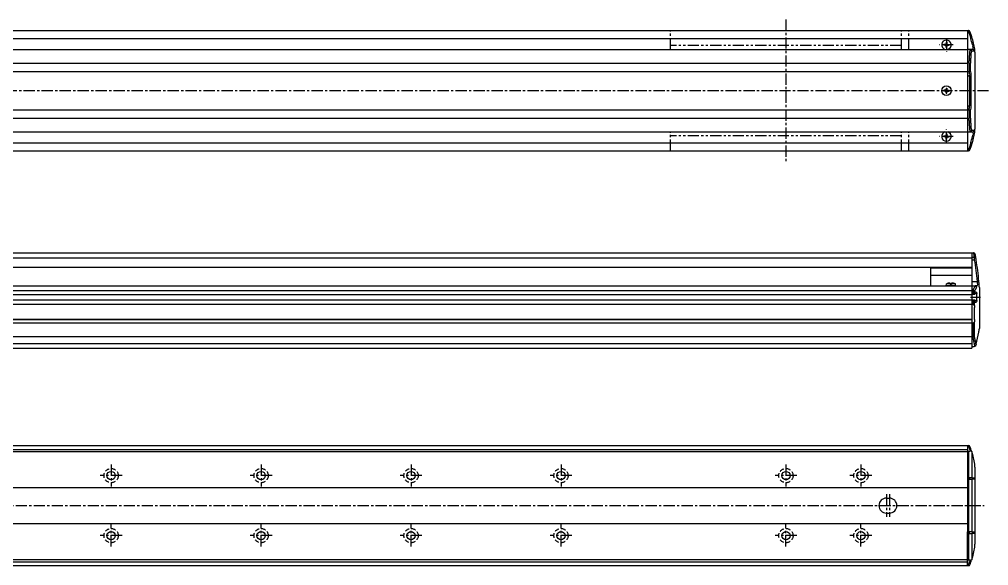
# Model space of a CAD drawing. Extents: x -708 to 584, y 146 to 576.
# Drawn here: x -62 to 584, y 212 to 576 of the extents above; entities that cross this region are included whole.
import ezdxf

# ---------------------------------------------------------------- set-up
doc = ezdxf.new("R2010")
doc.units = 0
for name, pattern in [('CENTER', [12, 7.5, -1.5, 1.5, -1.5]), ('DASHED', [4.5, 3, -1.5]), ('PHANTOM', [15, 7.5, -1.5, 1.5, -1.5, 1.5, -1.5])]:
    doc.linetypes.add(name, pattern=pattern)
doc.layers.get('0').update_dxf_attribs({"linetype": 'CONTINUOUS'})
doc.layers.add('CENTER', color=1, linetype='CENTER')

# ---------------------------------------------------------------- blocks, each defined once
blk = doc.blocks.new('DTL0004')
at = {"color": 0, "linetype": 'CONTINUOUS'}
for p, q in [((-3.15, 0), (-3.04, 1.3)), ((3.15, 0), (-3.15, 0)), ((-0.4, 1.3), (-3.04, 1.3)), ((-0.4, 1.89), (-0.4, 0.9)), ((0.4, 0.9), (-0.4, 0.9)), ((0.4, 1.89), (0.4, 0.9)), ((3.04, 1.3), (0.4, 1.3)), ((3.15, 0), (3.04, 1.3))]:
    blk.add_line(p, q, dxfattribs=at)
for start, end in [(92.87228, 112.35653), (67.64347, 87.12772)]:
    blk.add_arc((0, -6.08), 7.98, start, end, dxfattribs=at)
at = {"color": 0}
blk.add_point((0, 0), dxfattribs=at)
blk.add_point((0, 0), dxfattribs=at)

msp = doc.modelspace()

# ---------------------------------------------------------------- linework, layer by layer
at = {"color": 7, "linetype": 'CONTINUOUS'}
for p, q in [((-537.79, 568.36), (570.21, 568.36)), ((-223.79, 563.16), (570.21, 563.16)), ((570.21, 568.36), (570.21, 488.36)), ((570.21, 568.36), (570.79, 568.36)), ((570.99, 568.36), (570.79, 568.36)), ((572.6, 563.19), (572.45, 563.17)), ((-537.79, 555.86), (570.21, 555.86)), ((554.46, 559.11), (554.46, 558.61)), ((555.21, 559.11), (554.46, 559.11)), ((555.21, 558.61), (554.46, 558.61)), ((555.96, 560.61), (555.96, 559.86)), ((555.96, 560.61), (556.46, 560.61)), ((555.96, 557.11), (555.96, 557.87)), ((555.96, 557.11), (556.46, 557.11)), ((556.46, 560.61), (556.46, 559.86)), ((556.46, 557.11), (556.46, 557.87)), ((557.2, 559.11), (557.96, 559.11)), ((557.2, 558.61), (557.96, 558.61)), ((557.96, 559.11), (557.96, 558.61)), ((573.88, 555.86), (570.21, 555.86)), ((573.59, 558.86), (573.81, 558.13)), ((574.79, 558.09), (574.57, 559.08)), ((575.11, 555.98), (575.11, 555.99)), ((573.04, 554.86), (574.87, 554.86)), ((575.21, 554.01), (575.21, 502.71)), ((-537.79, 546.63), (570.21, 546.63)), ((571.39, 546.61), (571.4, 546.61)), ((571.4, 546.61), (571.4, 541.12)), ((572.38, 541.7), (572.38, 546.44)), ((-537.79, 541.1), (570.21, 541.1)), ((570.21, 541.11), (571.29, 541.11)), ((570.21, 538.36), (571.72, 538.36)), ((571.4, 541.12), (571.29, 541.11)), ((571.72, 538.36), (571.72, 518.36)), ((572.71, 518.36), (572.71, 538.36)), ((555.96, 530.11), (555.96, 529.36)), ((555.96, 530.11), (556.46, 530.11)), ((556.46, 530.11), (556.46, 529.36)), ((554.46, 528.61), (554.46, 528.11)), ((555.21, 528.61), (554.46, 528.61)), ((555.21, 528.11), (554.46, 528.11)), ((555.96, 526.61), (555.96, 527.37)), ((555.96, 526.61), (556.46, 526.61)), ((556.46, 526.61), (556.46, 527.37)), ((557.2, 528.61), (557.96, 528.61)), ((557.2, 528.11), (557.96, 528.11)), ((557.96, 528.61), (557.96, 528.11)), ((570.21, 518.36), (571.72, 518.36)), ((-537.79, 515.63), (570.21, 515.63)), ((570.21, 515.61), (571.29, 515.61)), ((571.29, 515.61), (571.4, 515.61)), ((571.4, 515.61), (571.4, 510.11)), ((572.38, 510.29), (572.38, 515.02)), ((-537.79, 510.09), (570.21, 510.09)), ((571.4, 510.11), (571.39, 510.11)), ((-537.79, 500.86), (570.21, 500.86)), ((554.46, 498.11), (554.46, 497.61)), ((555.21, 498.11), (554.46, 498.11)), ((555.96, 499.61), (555.96, 498.86)), ((555.96, 499.61), (556.46, 499.61)), ((556.46, 499.61), (556.46, 498.86)), ((557.2, 498.11), (557.96, 498.11)), ((557.96, 498.11), (557.96, 497.61)), ((570.21, 500.86), (573.88, 500.86)), ((574.87, 501.86), (573.04, 501.86)), ((573.59, 497.86), (573.81, 498.6)), ((574.57, 497.64), (574.79, 498.64)), ((575.11, 500.73), (575.11, 500.75)), ((-223.79, 493.56), (570.21, 493.56)), ((555.21, 497.61), (554.46, 497.61)), ((555.96, 496.11), (555.96, 496.87)), ((555.96, 496.11), (556.46, 496.11)), ((556.46, 496.11), (556.46, 496.87)), ((557.2, 497.61), (557.96, 497.61)), ((572.6, 493.54), (572.45, 493.56)), ((-537.79, 488.36), (570.21, 488.36)), ((570.21, 488.36), (570.79, 488.36)), ((570.79, 488.36), (570.99, 488.36)), ((-223.79, 420.28), (573.21, 420.28)), ((573.21, 420.28), (573.21, 357.78)), ((573.21, 420.28), (573.21, 410.78)), ((573.21, 420.28), (574.39, 420.28)), ((573.21, 420.28), (573.21, 410.78)), ((574.4, 420.28), (574.39, 420.28)), ((-223.79, 416.92), (573.21, 416.92)), ((573.21, 417.39), (574.9, 417.39)), ((573.21, 415.51), (575.06, 415.51)), ((-223.79, 410.78), (573.21, 410.78)), ((545.71, 410.78), (545.71, 398.28)), ((545.71, 410.31), (573.21, 410.31)), ((545.71, 405.32), (573.21, 405.32)), ((573.21, 401.28), (576.88, 401.28)), ((-537.79, 398.28), (573.21, 398.28)), ((-537.79, 395.28), (573.21, 395.28)), ((573.21, 398.28), (575.45, 398.28)), ((573.21, 398.28), (573.21, 356.78)), ((573.21, 395.28), (573.79, 395.28)), ((573.79, 395.28), (573.99, 395.26)), ((573.99, 395.26), (573.99, 392.68)), ((574.92, 392.68), (574.92, 394.7)), ((576.59, 398.28), (575.45, 398.28)), ((575.45, 398.28), (575.6, 398.27)), ((576.81, 398.37), (576.59, 398.28)), ((578.11, 398.6), (578.11, 398.59)), ((578.21, 397.28), (578.21, 369.78)), ((-537.79, 392.53), (573.21, 392.53)), ((-537.79, 389.03), (573.21, 389.03)), ((573.21, 392.68), (575.17, 392.68)), ((573.21, 388.88), (575.17, 388.88)), ((573.99, 388.88), (573.99, 386.02)), ((574.92, 385.21), (574.92, 388.88)), ((576.12, 394.13), (575.17, 394.13)), ((575.17, 394.13), (575.17, 392.68)), ((575.17, 393.13), (576.44, 393.13)), ((575.17, 388.88), (575.17, 387.43)), ((575.17, 388.43), (576.44, 388.43)), ((576.44, 388.43), (576.44, 393.13)), ((-537.79, 386.02), (573.21, 386.02)), ((573.21, 386.02), (573.99, 386.02)), ((575.06, 375.78), (575.06, 383.78)), ((575.17, 387.43), (576.12, 387.43)), ((-537.79, 376.08), (573.21, 376.08)), ((-537.79, 375.78), (573.21, 375.78)), ((-537.79, 373.54), (573.21, 373.54)), ((573.21, 373.54), (573.99, 373.54)), ((573.99, 373.54), (573.99, 364.28)), ((574.92, 364.55), (574.92, 374.35)), ((-537.79, 364.55), (573.21, 364.55)), ((573.21, 364.28), (573.93, 364.28)), ((573.99, 364.28), (573.93, 364.28)), ((-537.79, 359.78), (573.21, 359.78)), ((-537.79, 356.78), (573.21, 356.78)), ((573.21, 357.78), (574.15, 357.78)), ((576.09, 359.31), (576.05, 359.17)), ((-537.79, 291.83), (570.21, 291.83)), ((570.21, 291.83), (570.21, 211.83)), ((570.21, 291.83), (570.21, 269.38)), ((570.21, 291.83), (570.93, 291.83)), ((570.93, 291.83), (570.99, 291.83)), ((-537.79, 289.23), (570.21, 289.23)), ((-537.79, 287.83), (570.21, 287.83)), ((570.21, 288.08), (571.15, 288.08)), ((571.15, 215.58), (571.15, 288.08)), ((573.05, 288.04), (573.09, 287.91)), ((573.09, 287.91), (573.09, 270.33)), ((575.21, 277.48), (575.21, 226.18)), ((570.66, 270.33), (570.21, 270.33)), ((570.21, 269.38), (570.66, 269.37)), ((570.66, 270.33), (570.66, 233.33)), ((573.09, 270.33), (571.71, 270.33)), ((571.71, 270.33), (571.71, 269.33)), ((571.71, 269.33), (573.09, 269.33)), ((573.09, 270.33), (575.04, 270.33)), ((573.09, 269.33), (573.09, 234.33)), ((575.04, 269.33), (573.09, 269.33)), ((575.04, 270.33), (575.21, 270.27)), ((575.21, 269.27), (575.04, 269.33)), ((-537.79, 263.83), (570.21, 263.83)), ((516.21, 256.83), (518.21, 256.83)), ((516.21, 246.83), (518.21, 246.83)), ((-537.79, 239.83), (570.21, 239.83)), ((570.66, 234.29), (570.21, 234.28)), ((570.21, 211.83), (570.21, 234.28)), ((570.66, 233.33), (570.21, 233.33)), ((573.09, 234.33), (571.71, 234.33)), ((571.71, 233.33), (571.71, 234.33)), ((571.71, 233.33), (573.09, 233.33)), ((573.09, 234.33), (575.04, 234.33)), ((573.09, 233.33), (573.09, 215.75)), ((575.04, 233.33), (573.09, 233.33)), ((575.04, 234.33), (575.21, 234.39)), ((575.21, 233.39), (575.04, 233.33)), ((-537.79, 215.83), (570.21, 215.83)), ((-537.79, 214.43), (570.21, 214.43)), ((570.21, 215.58), (571.15, 215.58)), ((573.09, 215.75), (573.05, 215.62)), ((-537.79, 211.83), (570.21, 211.83)), ((570.21, 211.83), (570.93, 211.83)), ((570.99, 211.83), (570.93, 211.83))]:
    msp.add_line(p, q, dxfattribs=at)
at = {"color": 3, "linetype": 'PHANTOM'}
for p, q in [((372.21, 555.86), (372.21, 568.36)), ((526.21, 555.86), (526.21, 568.36)), ((531.21, 555.86), (531.21, 568.36)), ((526.21, 558.36), (372.21, 558.36)), ((372.21, 488.36), (372.21, 500.86)), ((526.21, 498.36), (372.21, 498.36)), ((526.21, 488.36), (526.21, 500.86)), ((531.21, 488.36), (531.21, 500.86))]:
    msp.add_line(p, q, dxfattribs=at)
at = {"color": 7, "linetype": 'CONTINUOUS'}
for points in [[(573.49, 563.19), (573.49, 563.19), (573.48, 563.21), (573.37, 563.27), (573.17, 563.28), (572.9, 563.25), (572.6, 563.19)], [(574.11, 556.67), (574.02, 557.22), (573.81, 558.13)], [(574.11, 500.06), (574.02, 499.5), (573.81, 498.6)], [(573.49, 493.54), (573.49, 493.54), (573.48, 493.52), (573.37, 493.46), (573.17, 493.45), (572.9, 493.48), (572.6, 493.54)], [(575.06, 415.51), (575.02, 415.94), (574.97, 416.56), (574.93, 417.06), (574.9, 417.39)], [(576.81, 398.37), (577.02, 398.77), (577.11, 399.24)], [(576.12, 394.13), (576.13, 394.13), (576.24, 394.06), (576.33, 393.89), (576.39, 393.65), (576.43, 393.36), (576.44, 393.13)], [(576.44, 388.43), (576.43, 388.33), (576.41, 388.01), (576.35, 387.72), (576.25, 387.52), (576.15, 387.43), (576.12, 387.43)], [(574.92, 385.21), (575, 384.72), (575.06, 383.78)], [(575.06, 375.78), (575.04, 375.24), (574.92, 374.35)], [(576.09, 359.31), (577.01, 363.4), (577.79, 367.36)], [(573.05, 288.04), (573.01, 288.14), (572.86, 288.27), (572.6, 288.32), (572.21, 288.25)], [(574.79, 281.56), (574.01, 284.83), (573.09, 287.91)], [(573.09, 215.75), (574.01, 218.84), (574.79, 222.1)], [(572.21, 215.41), (572.42, 215.35), (572.73, 215.35), (572.95, 215.45), (573.05, 215.62)]]:
    msp.add_lwpolyline(points, dxfattribs=at)
for points in [[(571.39, 546.61, 0), (571.39, 546.68, 0), (571.39, 546.74, 0), (571.4, 546.8, 0), (571.4, 546.86, 0), (571.41, 546.92, 0), (571.41, 546.99, 0), (571.41, 547.05, 0), (571.42, 547.11, 0), (571.42, 547.17, 0), (571.43, 547.23, 0), (571.43, 547.29, 0), (571.44, 547.36, 0), (571.44, 547.42, 0), (571.44, 547.48, 0), (571.45, 547.54, 0), (571.45, 547.6, 0), (571.46, 547.67, 0), (571.46, 547.73, 0), (571.46, 547.79, 0), (571.47, 547.85, 0), (571.47, 547.91, 0), (571.48, 547.98, 0), (571.48, 548.04, 0), (571.49, 548.1, 0), (571.49, 548.16, 0), (571.49, 548.22, 0), (571.5, 548.29, 0), (571.5, 548.35, 0), (571.51, 548.41, 0), (571.51, 548.47, 0), (571.51, 548.53, 0), (571.52, 548.6, 0), (571.52, 548.66, 0), (571.53, 548.72, 0), (571.53, 548.78, 0), (571.53, 548.84, 0), (571.54, 548.9, 0), (571.54, 548.97, 0), (571.55, 549.03, 0), (571.55, 549.09, 0), (571.55, 549.15, 0), (571.56, 549.22, 0), (571.56, 549.28, 0), (571.57, 549.34, 0), (571.57, 549.4, 0), (571.58, 549.46, 0), (571.58, 549.52, 0), (571.58, 549.59, 0), (571.59, 549.65, 0), (571.59, 549.71, 0), (571.6, 549.77, 0), (571.6, 549.84, 0), (571.6, 549.9, 0), (571.61, 549.96, 0), (571.61, 550.02, 0), (571.61, 550.08, 0), (571.62, 550.14, 0), (571.62, 550.21, 0), (571.63, 550.27, 0), (571.63, 550.33, 0), (571.63, 550.39, 0), (571.64, 550.45, 0), (571.64, 550.52, 0), (571.65, 550.58, 0), (571.65, 550.64, 0), (571.65, 550.7, 0), (571.66, 550.76, 0), (571.66, 550.83, 0), (571.67, 550.89, 0), (571.67, 550.95, 0), (571.67, 551.01, 0), (571.68, 551.07, 0), (571.68, 551.14, 0), (571.69, 551.2, 0), (571.69, 551.26, 0), (571.7, 551.32, 0), (571.7, 551.38, 0), (571.7, 551.45, 0), (571.71, 551.51, 0), (571.71, 551.57, 0), (571.71, 551.63, 0), (571.72, 551.69, 0), (571.72, 551.76, 0), (571.73, 551.82, 0), (571.73, 551.88, 0), (571.74, 551.94, 0), (571.74, 552, 0), (571.74, 552.07, 0), (571.75, 552.13, 0), (571.75, 552.19, 0), (571.75, 552.25, 0), (571.76, 552.31, 0), (571.76, 552.38, 0), (571.77, 552.44, 0), (571.77, 552.5, 0), (571.77, 552.56, 0), (571.78, 552.62, 0), (571.78, 552.69, 0), (571.79, 552.75, 0), (571.79, 552.81, 0), (571.79, 552.87, 0), (571.8, 552.93, 0), (571.8, 553, 0), (571.8, 553.06, 0), (571.81, 553.12, 0), (571.81, 553.18, 0), (571.82, 553.24, 0), (571.82, 553.31, 0), (571.83, 553.37, 0), (571.83, 553.43, 0), (571.83, 553.49, 0), (571.84, 553.55, 0), (571.84, 553.62, 0), (571.84, 553.68, 0), (571.85, 553.74, 0), (571.85, 553.8, 0), (571.86, 553.87, 0), (571.86, 553.93, 0), (571.86, 553.99, 0), (571.87, 554.05, 0), (571.87, 554.11, 0), (571.88, 554.17, 0), (571.88, 554.24, 0), (571.88, 554.3, 0), (571.89, 554.36, 0), (571.89, 554.42, 0), (571.89, 554.49, 0), (571.9, 554.55, 0)], [(572.38, 546.44, 0), (572.38, 546.5, 0), (572.39, 546.56, 0), (572.39, 546.62, 0), (572.4, 546.68, 0), (572.4, 546.74, 0), (572.4, 546.8, 0), (572.41, 546.86, 0), (572.41, 546.92, 0), (572.42, 546.98, 0), (572.42, 547.04, 0), (572.42, 547.1, 0), (572.43, 547.16, 0), (572.43, 547.23, 0), (572.44, 547.29, 0), (572.44, 547.35, 0), (572.45, 547.41, 0), (572.45, 547.47, 0), (572.45, 547.53, 0), (572.46, 547.59, 0), (572.46, 547.65, 0), (572.47, 547.71, 0), (572.47, 547.77, 0), (572.47, 547.83, 0), (572.48, 547.89, 0), (572.48, 547.95, 0), (572.49, 548.01, 0), (572.49, 548.07, 0), (572.49, 548.13, 0), (572.5, 548.2, 0), (572.5, 548.26, 0), (572.51, 548.32, 0), (572.51, 548.38, 0), (572.51, 548.44, 0), (572.52, 548.5, 0), (572.52, 548.56, 0), (572.53, 548.62, 0), (572.53, 548.68, 0), (572.53, 548.74, 0), (572.54, 548.8, 0), (572.54, 548.86, 0), (572.55, 548.92, 0), (572.55, 548.98, 0), (572.55, 549.04, 0), (572.56, 549.11, 0), (572.56, 549.17, 0), (572.57, 549.23, 0), (572.57, 549.29, 0), (572.57, 549.35, 0), (572.58, 549.41, 0), (572.58, 549.47, 0), (572.59, 549.53, 0), (572.59, 549.59, 0), (572.59, 549.65, 0), (572.6, 549.71, 0), (572.6, 549.77, 0), (572.61, 549.83, 0), (572.61, 549.89, 0), (572.61, 549.96, 0), (572.62, 550.02, 0), (572.62, 550.08, 0), (572.63, 550.14, 0), (572.63, 550.2, 0), (572.63, 550.26, 0), (572.64, 550.32, 0), (572.64, 550.38, 0), (572.64, 550.44, 0), (572.65, 550.5, 0), (572.65, 550.56, 0), (572.66, 550.62, 0), (572.66, 550.68, 0), (572.66, 550.74, 0), (572.67, 550.8, 0), (572.67, 550.87, 0), (572.68, 550.93, 0), (572.68, 550.99, 0), (572.68, 551.05, 0), (572.69, 551.11, 0), (572.69, 551.17, 0), (572.7, 551.23, 0), (572.7, 551.29, 0), (572.7, 551.35, 0), (572.71, 551.41, 0), (572.71, 551.47, 0), (572.72, 551.53, 0), (572.72, 551.59, 0), (572.72, 551.65, 0), (572.73, 551.71, 0), (572.73, 551.78, 0), (572.74, 551.84, 0), (572.74, 551.9, 0), (572.74, 551.96, 0), (572.75, 552.02, 0), (572.75, 552.08, 0), (572.75, 552.14, 0), (572.76, 552.2, 0), (572.76, 552.26, 0), (572.77, 552.32, 0), (572.77, 552.38, 0), (572.77, 552.44, 0), (572.78, 552.5, 0), (572.78, 552.57, 0), (572.78, 552.63, 0), (572.79, 552.69, 0), (572.79, 552.75, 0), (572.8, 552.81, 0), (572.8, 552.87, 0), (572.8, 552.93, 0), (572.81, 552.99, 0), (572.81, 553.05, 0), (572.82, 553.11, 0), (572.82, 553.17, 0), (572.82, 553.23, 0), (572.83, 553.29, 0), (572.83, 553.35, 0), (572.84, 553.42, 0), (572.84, 553.48, 0), (572.84, 553.54, 0), (572.85, 553.6, 0), (572.85, 553.66, 0), (572.85, 553.72, 0), (572.86, 553.78, 0), (572.86, 553.84, 0), (572.87, 553.9, 0), (572.87, 553.96, 0), (572.87, 554.02, 0), (572.88, 554.08, 0), (572.88, 554.14, 0), (572.88, 554.21, 0)], [(571.9, 502.18, 0), (571.89, 502.24, 0), (571.89, 502.3, 0), (571.89, 502.37, 0), (571.88, 502.43, 0), (571.88, 502.49, 0), (571.88, 502.55, 0), (571.87, 502.61, 0), (571.87, 502.68, 0), (571.86, 502.74, 0), (571.86, 502.8, 0), (571.86, 502.86, 0), (571.85, 502.92, 0), (571.85, 502.99, 0), (571.84, 503.05, 0), (571.84, 503.11, 0), (571.84, 503.17, 0), (571.83, 503.24, 0), (571.83, 503.3, 0), (571.83, 503.36, 0), (571.82, 503.42, 0), (571.82, 503.48, 0), (571.81, 503.54, 0), (571.81, 503.61, 0), (571.8, 503.67, 0), (571.8, 503.73, 0), (571.8, 503.79, 0), (571.79, 503.85, 0), (571.79, 503.92, 0), (571.79, 503.98, 0), (571.78, 504.04, 0), (571.78, 504.1, 0), (571.77, 504.17, 0), (571.77, 504.23, 0), (571.77, 504.29, 0), (571.76, 504.35, 0), (571.76, 504.41, 0), (571.75, 504.48, 0), (571.75, 504.54, 0), (571.75, 504.6, 0), (571.74, 504.66, 0), (571.74, 504.72, 0), (571.74, 504.79, 0), (571.73, 504.85, 0), (571.73, 504.91, 0), (571.72, 504.97, 0), (571.72, 505.03, 0), (571.71, 505.1, 0), (571.71, 505.16, 0), (571.71, 505.22, 0), (571.7, 505.28, 0), (571.7, 505.34, 0), (571.7, 505.4, 0), (571.69, 505.47, 0), (571.69, 505.53, 0), (571.68, 505.59, 0), (571.68, 505.65, 0), (571.67, 505.71, 0), (571.67, 505.78, 0), (571.67, 505.84, 0), (571.66, 505.9, 0), (571.66, 505.96, 0), (571.65, 506.02, 0), (571.65, 506.09, 0), (571.65, 506.15, 0), (571.64, 506.21, 0), (571.64, 506.27, 0), (571.63, 506.33, 0), (571.63, 506.4, 0), (571.63, 506.46, 0), (571.62, 506.52, 0), (571.62, 506.58, 0), (571.61, 506.64, 0), (571.61, 506.71, 0), (571.61, 506.77, 0), (571.6, 506.83, 0), (571.6, 506.89, 0), (571.6, 506.95, 0), (571.59, 507.02, 0), (571.59, 507.08, 0), (571.58, 507.14, 0), (571.58, 507.2, 0), (571.58, 507.26, 0), (571.57, 507.33, 0), (571.57, 507.39, 0), (571.56, 507.45, 0), (571.56, 507.51, 0), (571.55, 507.57, 0), (571.55, 507.64, 0), (571.55, 507.7, 0), (571.54, 507.76, 0), (571.54, 507.82, 0), (571.53, 507.88, 0), (571.53, 507.95, 0), (571.53, 508.01, 0), (571.52, 508.07, 0), (571.52, 508.13, 0), (571.51, 508.19, 0), (571.51, 508.26, 0), (571.51, 508.32, 0), (571.5, 508.38, 0), (571.5, 508.44, 0), (571.49, 508.5, 0), (571.49, 508.57, 0), (571.49, 508.63, 0), (571.48, 508.69, 0), (571.48, 508.75, 0), (571.47, 508.81, 0), (571.47, 508.88, 0), (571.46, 508.94, 0), (571.46, 509, 0), (571.46, 509.06, 0), (571.45, 509.12, 0), (571.45, 509.18, 0), (571.44, 509.25, 0), (571.44, 509.31, 0), (571.44, 509.37, 0), (571.43, 509.43, 0), (571.43, 509.49, 0), (571.42, 509.56, 0), (571.42, 509.62, 0), (571.41, 509.68, 0), (571.41, 509.74, 0), (571.41, 509.8, 0), (571.4, 509.87, 0), (571.4, 509.93, 0), (571.39, 509.99, 0), (571.39, 510.05, 0), (571.39, 510.11, 0)], [(572.88, 502.52, 0), (572.88, 502.58, 0), (572.88, 502.64, 0), (572.87, 502.7, 0), (572.87, 502.76, 0), (572.87, 502.83, 0), (572.86, 502.89, 0), (572.86, 502.95, 0), (572.85, 503.01, 0), (572.85, 503.07, 0), (572.85, 503.13, 0), (572.84, 503.19, 0), (572.84, 503.25, 0), (572.84, 503.31, 0), (572.83, 503.37, 0), (572.83, 503.43, 0), (572.82, 503.49, 0), (572.82, 503.55, 0), (572.82, 503.62, 0), (572.81, 503.68, 0), (572.81, 503.74, 0), (572.8, 503.8, 0), (572.8, 503.86, 0), (572.8, 503.92, 0), (572.79, 503.98, 0), (572.79, 504.04, 0), (572.78, 504.1, 0), (572.78, 504.16, 0), (572.78, 504.22, 0), (572.77, 504.28, 0), (572.77, 504.34, 0), (572.77, 504.4, 0), (572.76, 504.47, 0), (572.76, 504.53, 0), (572.75, 504.59, 0), (572.75, 504.65, 0), (572.75, 504.71, 0), (572.74, 504.77, 0), (572.74, 504.83, 0), (572.74, 504.89, 0), (572.73, 504.95, 0), (572.73, 505.01, 0), (572.72, 505.07, 0), (572.72, 505.13, 0), (572.72, 505.19, 0), (572.71, 505.25, 0), (572.71, 505.32, 0), (572.7, 505.38, 0), (572.7, 505.44, 0), (572.7, 505.5, 0), (572.69, 505.56, 0), (572.69, 505.62, 0), (572.68, 505.68, 0), (572.68, 505.74, 0), (572.68, 505.8, 0), (572.67, 505.86, 0), (572.67, 505.92, 0), (572.66, 505.98, 0), (572.66, 506.04, 0), (572.66, 506.11, 0), (572.65, 506.17, 0), (572.65, 506.23, 0), (572.64, 506.29, 0), (572.64, 506.35, 0), (572.64, 506.41, 0), (572.63, 506.47, 0), (572.63, 506.53, 0), (572.63, 506.59, 0), (572.62, 506.65, 0), (572.62, 506.71, 0), (572.61, 506.77, 0), (572.61, 506.83, 0), (572.61, 506.89, 0), (572.6, 506.95, 0), (572.6, 507.01, 0), (572.59, 507.08, 0), (572.59, 507.14, 0), (572.59, 507.2, 0), (572.58, 507.26, 0), (572.58, 507.32, 0), (572.57, 507.38, 0), (572.57, 507.44, 0), (572.57, 507.5, 0), (572.56, 507.56, 0), (572.56, 507.62, 0), (572.55, 507.68, 0), (572.55, 507.74, 0), (572.55, 507.8, 0), (572.54, 507.87, 0), (572.54, 507.93, 0), (572.53, 507.99, 0), (572.53, 508.05, 0), (572.53, 508.11, 0), (572.52, 508.17, 0), (572.52, 508.23, 0), (572.51, 508.29, 0), (572.51, 508.35, 0), (572.51, 508.41, 0), (572.5, 508.47, 0), (572.5, 508.53, 0), (572.49, 508.59, 0), (572.49, 508.65, 0), (572.49, 508.71, 0), (572.48, 508.77, 0), (572.48, 508.83, 0), (572.47, 508.9, 0), (572.47, 508.96, 0), (572.47, 509.02, 0), (572.46, 509.08, 0), (572.46, 509.14, 0), (572.45, 509.2, 0), (572.45, 509.26, 0), (572.45, 509.32, 0), (572.44, 509.38, 0), (572.44, 509.44, 0), (572.43, 509.5, 0), (572.43, 509.56, 0), (572.42, 509.62, 0), (572.42, 509.68, 0), (572.42, 509.75, 0), (572.41, 509.8, 0), (572.41, 509.87, 0), (572.4, 509.93, 0), (572.4, 509.99, 0), (572.4, 510.05, 0), (572.39, 510.11, 0), (572.39, 510.17, 0), (572.38, 510.23, 0), (572.38, 510.29, 0)], [(573.79, 395.28, 0), (573.8, 395.3, 0), (573.82, 395.33, 0), (573.84, 395.35, 0), (573.85, 395.37, 0), (573.87, 395.39, 0), (573.88, 395.42, 0), (573.9, 395.44, 0), (573.92, 395.46, 0), (573.93, 395.49, 0), (573.95, 395.51, 0), (573.96, 395.53, 0), (573.98, 395.56, 0), (574, 395.58, 0), (574.01, 395.6, 0), (574.03, 395.62, 0), (574.04, 395.65, 0), (574.06, 395.67, 0), (574.07, 395.69, 0), (574.09, 395.72, 0), (574.1, 395.74, 0), (574.12, 395.76, 0), (574.13, 395.79, 0), (574.15, 395.81, 0), (574.16, 395.83, 0), (574.18, 395.86, 0), (574.2, 395.88, 0), (574.21, 395.9, 0), (574.23, 395.93, 0), (574.24, 395.95, 0), (574.26, 395.97, 0), (574.27, 396, 0), (574.29, 396.02, 0), (574.3, 396.04, 0), (574.32, 396.06, 0), (574.33, 396.09, 0), (574.35, 396.11, 0), (574.36, 396.13, 0), (574.38, 396.16, 0), (574.39, 396.18, 0), (574.4, 396.2, 0), (574.42, 396.23, 0), (574.43, 396.25, 0), (574.45, 396.27, 0), (574.46, 396.3, 0), (574.48, 396.32, 0), (574.49, 396.34, 0), (574.51, 396.37, 0), (574.52, 396.39, 0), (574.54, 396.41, 0), (574.55, 396.44, 0), (574.57, 396.46, 0), (574.58, 396.48, 0), (574.6, 396.51, 0), (574.61, 396.53, 0), (574.62, 396.55, 0), (574.64, 396.58, 0), (574.65, 396.6, 0), (574.67, 396.62, 0), (574.68, 396.65, 0), (574.7, 396.67, 0), (574.71, 396.69, 0), (574.72, 396.72, 0), (574.74, 396.74, 0), (574.75, 396.76, 0), (574.77, 396.79, 0), (574.78, 396.81, 0), (574.79, 396.83, 0), (574.81, 396.86, 0), (574.82, 396.88, 0), (574.84, 396.9, 0), (574.85, 396.93, 0), (574.86, 396.95, 0), (574.88, 396.97, 0), (574.89, 397, 0), (574.91, 397.02, 0), (574.92, 397.04, 0), (574.93, 397.07, 0), (574.95, 397.09, 0), (574.96, 397.11, 0), (574.98, 397.14, 0), (574.99, 397.16, 0), (575, 397.18, 0), (575.01, 397.21, 0), (575.03, 397.23, 0), (575.04, 397.25, 0), (575.06, 397.28, 0), (575.07, 397.3, 0), (575.08, 397.32, 0), (575.1, 397.35, 0), (575.11, 397.37, 0), (575.12, 397.39, 0), (575.14, 397.42, 0), (575.15, 397.44, 0), (575.16, 397.47, 0), (575.18, 397.49, 0), (575.19, 397.51, 0), (575.2, 397.54, 0), (575.21, 397.56, 0), (575.23, 397.58, 0), (575.24, 397.61, 0), (575.25, 397.63, 0), (575.27, 397.65, 0), (575.28, 397.68, 0), (575.29, 397.7, 0), (575.31, 397.73, 0), (575.32, 397.75, 0), (575.33, 397.77, 0), (575.34, 397.8, 0), (575.36, 397.82, 0), (575.37, 397.84, 0), (575.38, 397.87, 0), (575.4, 397.89, 0), (575.41, 397.91, 0), (575.42, 397.94, 0), (575.43, 397.96, 0), (575.45, 397.99, 0), (575.46, 398.01, 0), (575.47, 398.03, 0), (575.48, 398.06, 0), (575.5, 398.08, 0), (575.51, 398.1, 0), (575.52, 398.13, 0), (575.53, 398.15, 0), (575.55, 398.17, 0), (575.56, 398.2, 0), (575.57, 398.22, 0), (575.58, 398.25, 0), (575.6, 398.27, 0)], [(574.92, 394.7, 0), (574.93, 394.72, 0), (574.95, 394.74, 0), (574.96, 394.76, 0), (574.97, 394.78, 0), (574.99, 394.8, 0), (575, 394.82, 0), (575.01, 394.84, 0), (575.03, 394.86, 0), (575.04, 394.88, 0), (575.05, 394.9, 0), (575.07, 394.92, 0), (575.08, 394.94, 0), (575.1, 394.96, 0), (575.11, 394.98, 0), (575.12, 395, 0), (575.13, 395.02, 0), (575.15, 395.04, 0), (575.16, 395.06, 0), (575.17, 395.08, 0), (575.19, 395.1, 0), (575.2, 395.12, 0), (575.21, 395.14, 0), (575.23, 395.16, 0), (575.24, 395.18, 0), (575.25, 395.2, 0), (575.27, 395.22, 0), (575.28, 395.24, 0), (575.29, 395.26, 0), (575.31, 395.28, 0), (575.32, 395.3, 0), (575.33, 395.32, 0), (575.34, 395.34, 0), (575.36, 395.36, 0), (575.37, 395.38, 0), (575.38, 395.4, 0), (575.4, 395.42, 0), (575.41, 395.44, 0), (575.42, 395.46, 0), (575.44, 395.48, 0), (575.45, 395.5, 0), (575.46, 395.52, 0), (575.47, 395.54, 0), (575.49, 395.56, 0), (575.5, 395.58, 0), (575.51, 395.6, 0), (575.52, 395.62, 0), (575.54, 395.64, 0), (575.55, 395.66, 0), (575.56, 395.68, 0), (575.58, 395.7, 0), (575.59, 395.72, 0), (575.6, 395.74, 0), (575.61, 395.76, 0), (575.62, 395.78, 0), (575.64, 395.8, 0), (575.65, 395.82, 0), (575.66, 395.84, 0), (575.67, 395.86, 0), (575.69, 395.88, 0), (575.7, 395.9, 0), (575.71, 395.92, 0), (575.72, 395.94, 0), (575.74, 395.96, 0), (575.75, 395.98, 0), (575.76, 396, 0), (575.77, 396.02, 0), (575.79, 396.04, 0), (575.8, 396.06, 0), (575.81, 396.08, 0), (575.82, 396.1, 0), (575.84, 396.12, 0), (575.85, 396.14, 0), (575.86, 396.16, 0), (575.87, 396.18, 0), (575.88, 396.2, 0), (575.89, 396.22, 0), (575.91, 396.24, 0), (575.92, 396.26, 0), (575.93, 396.29, 0), (575.94, 396.31, 0), (575.95, 396.32, 0), (575.97, 396.35, 0), (575.98, 396.37, 0), (575.99, 396.39, 0), (576, 396.41, 0), (576.01, 396.43, 0), (576.02, 396.45, 0), (576.04, 396.47, 0), (576.05, 396.49, 0), (576.06, 396.51, 0), (576.07, 396.53, 0), (576.08, 396.55, 0), (576.1, 396.57, 0), (576.11, 396.59, 0), (576.12, 396.61, 0), (576.13, 396.63, 0), (576.14, 396.65, 0), (576.15, 396.67, 0), (576.16, 396.69, 0), (576.18, 396.71, 0), (576.19, 396.73, 0), (576.2, 396.75, 0), (576.21, 396.77, 0), (576.22, 396.79, 0), (576.23, 396.81, 0), (576.25, 396.83, 0), (576.26, 396.85, 0), (576.27, 396.87, 0), (576.28, 396.89, 0), (576.29, 396.91, 0), (576.3, 396.93, 0), (576.31, 396.95, 0), (576.32, 396.97, 0), (576.34, 396.99, 0), (576.35, 397.01, 0), (576.36, 397.04, 0), (576.37, 397.06, 0), (576.38, 397.08, 0), (576.39, 397.1, 0), (576.4, 397.12, 0), (576.41, 397.14, 0), (576.42, 397.16, 0), (576.43, 397.18, 0), (576.45, 397.2, 0), (576.46, 397.22, 0), (576.47, 397.24, 0), (576.48, 397.26, 0), (576.49, 397.28, 0)], [(575.21, 358.09, 0), (575.2, 358.13, 0), (575.2, 358.18, 0), (575.19, 358.23, 0), (575.18, 358.28, 0), (575.17, 358.33, 0), (575.16, 358.38, 0), (575.15, 358.43, 0), (575.14, 358.48, 0), (575.13, 358.53, 0), (575.12, 358.57, 0), (575.11, 358.62, 0), (575.1, 358.67, 0), (575.09, 358.72, 0), (575.08, 358.77, 0), (575.08, 358.82, 0), (575.07, 358.87, 0), (575.06, 358.92, 0), (575.05, 358.97, 0), (575.04, 359.01, 0), (575.03, 359.06, 0), (575.02, 359.11, 0), (575.01, 359.16, 0), (575, 359.21, 0), (574.99, 359.26, 0), (574.98, 359.31, 0), (574.97, 359.36, 0), (574.96, 359.4, 0), (574.95, 359.45, 0), (574.94, 359.5, 0), (574.93, 359.55, 0), (574.92, 359.6, 0), (574.91, 359.65, 0), (574.9, 359.7, 0), (574.9, 359.75, 0), (574.89, 359.79, 0), (574.88, 359.84, 0), (574.87, 359.89, 0), (574.86, 359.94, 0), (574.85, 359.99, 0), (574.84, 360.04, 0), (574.83, 360.09, 0), (574.82, 360.13, 0), (574.81, 360.18, 0), (574.8, 360.23, 0), (574.79, 360.28, 0), (574.78, 360.33, 0), (574.77, 360.38, 0), (574.76, 360.43, 0), (574.75, 360.47, 0), (574.74, 360.52, 0), (574.73, 360.57, 0), (574.72, 360.62, 0), (574.71, 360.67, 0), (574.7, 360.72, 0), (574.69, 360.76, 0), (574.68, 360.81, 0), (574.67, 360.86, 0), (574.66, 360.91, 0), (574.65, 360.96, 0), (574.64, 361.01, 0), (574.63, 361.06, 0), (574.62, 361.1, 0), (574.61, 361.15, 0), (574.6, 361.2, 0), (574.59, 361.25, 0), (574.58, 361.3, 0), (574.57, 361.35, 0), (574.56, 361.39, 0), (574.55, 361.44, 0), (574.54, 361.49, 0), (574.53, 361.54, 0), (574.52, 361.59, 0), (574.51, 361.64, 0), (574.5, 361.68, 0), (574.49, 361.73, 0), (574.48, 361.78, 0), (574.47, 361.83, 0), (574.46, 361.88, 0), (574.45, 361.93, 0), (574.44, 361.97, 0), (574.43, 362.02, 0), (574.42, 362.07, 0), (574.41, 362.12, 0), (574.4, 362.17, 0), (574.39, 362.21, 0), (574.38, 362.26, 0), (574.37, 362.31, 0), (574.36, 362.36, 0), (574.35, 362.41, 0), (574.34, 362.46, 0), (574.33, 362.5, 0), (574.32, 362.55, 0), (574.31, 362.6, 0), (574.3, 362.65, 0), (574.29, 362.7, 0), (574.28, 362.75, 0), (574.26, 362.79, 0), (574.25, 362.84, 0), (574.24, 362.89, 0), (574.23, 362.94, 0), (574.22, 362.99, 0), (574.21, 363.03, 0), (574.2, 363.08, 0), (574.19, 363.13, 0), (574.18, 363.18, 0), (574.17, 363.23, 0), (574.16, 363.27, 0), (574.15, 363.32, 0), (574.14, 363.37, 0), (574.13, 363.42, 0), (574.12, 363.47, 0), (574.11, 363.51, 0), (574.1, 363.56, 0), (574.09, 363.61, 0), (574.08, 363.66, 0), (574.06, 363.7, 0), (574.05, 363.75, 0), (574.04, 363.8, 0), (574.03, 363.85, 0), (574.02, 363.9, 0), (574.01, 363.94, 0), (574, 363.99, 0), (573.99, 364.04, 0), (573.98, 364.09, 0), (573.97, 364.14, 0), (573.96, 364.18, 0), (573.95, 364.23, 0), (573.93, 364.28, 0)], [(576.05, 359.17, 0), (576.04, 359.21, 0), (576.04, 359.25, 0), (576.03, 359.3, 0), (576.02, 359.34, 0), (576.01, 359.38, 0), (576, 359.43, 0), (576, 359.47, 0), (575.99, 359.51, 0), (575.98, 359.55, 0), (575.97, 359.59, 0), (575.96, 359.64, 0), (575.95, 359.68, 0), (575.95, 359.72, 0), (575.94, 359.76, 0), (575.93, 359.81, 0), (575.92, 359.85, 0), (575.91, 359.89, 0), (575.9, 359.93, 0), (575.9, 359.98, 0), (575.89, 360.02, 0), (575.88, 360.06, 0), (575.87, 360.1, 0), (575.86, 360.14, 0), (575.85, 360.19, 0), (575.85, 360.23, 0), (575.84, 360.27, 0), (575.83, 360.31, 0), (575.82, 360.36, 0), (575.81, 360.4, 0), (575.8, 360.44, 0), (575.8, 360.48, 0), (575.79, 360.52, 0), (575.78, 360.57, 0), (575.77, 360.61, 0), (575.76, 360.65, 0), (575.75, 360.69, 0), (575.74, 360.74, 0), (575.74, 360.78, 0), (575.73, 360.82, 0), (575.72, 360.86, 0), (575.71, 360.9, 0), (575.7, 360.95, 0), (575.69, 360.99, 0), (575.68, 361.03, 0), (575.67, 361.07, 0), (575.67, 361.12, 0), (575.66, 361.16, 0), (575.65, 361.2, 0), (575.64, 361.24, 0), (575.63, 361.28, 0), (575.62, 361.33, 0), (575.61, 361.37, 0), (575.61, 361.41, 0), (575.6, 361.45, 0), (575.59, 361.49, 0), (575.58, 361.54, 0), (575.57, 361.58, 0), (575.56, 361.62, 0), (575.55, 361.66, 0), (575.54, 361.7, 0), (575.53, 361.75, 0), (575.53, 361.79, 0), (575.52, 361.83, 0), (575.51, 361.87, 0), (575.5, 361.91, 0), (575.49, 361.96, 0), (575.48, 362, 0), (575.47, 362.04, 0), (575.46, 362.08, 0), (575.45, 362.12, 0), (575.45, 362.17, 0), (575.44, 362.21, 0), (575.43, 362.25, 0), (575.42, 362.29, 0), (575.41, 362.33, 0), (575.4, 362.38, 0), (575.39, 362.42, 0), (575.38, 362.46, 0), (575.37, 362.5, 0), (575.37, 362.54, 0), (575.36, 362.59, 0), (575.35, 362.63, 0), (575.34, 362.67, 0), (575.33, 362.71, 0), (575.32, 362.75, 0), (575.31, 362.8, 0), (575.3, 362.84, 0), (575.29, 362.88, 0), (575.28, 362.92, 0), (575.27, 362.96, 0), (575.26, 363, 0), (575.26, 363.05, 0), (575.25, 363.09, 0), (575.24, 363.13, 0), (575.23, 363.17, 0), (575.22, 363.21, 0), (575.21, 363.25, 0), (575.2, 363.3, 0), (575.19, 363.34, 0), (575.18, 363.38, 0), (575.17, 363.42, 0), (575.16, 363.46, 0), (575.15, 363.51, 0), (575.14, 363.55, 0), (575.14, 363.59, 0), (575.13, 363.63, 0), (575.12, 363.67, 0), (575.11, 363.71, 0), (575.1, 363.76, 0), (575.09, 363.8, 0), (575.08, 363.84, 0), (575.07, 363.88, 0), (575.06, 363.92, 0), (575.05, 363.96, 0), (575.04, 364.01, 0), (575.03, 364.05, 0), (575.02, 364.09, 0), (575.01, 364.13, 0), (575, 364.17, 0), (575, 364.21, 0), (574.99, 364.26, 0), (574.98, 364.3, 0), (574.97, 364.34, 0), (574.96, 364.38, 0), (574.95, 364.42, 0), (574.94, 364.46, 0), (574.93, 364.51, 0), (574.92, 364.55, 0)], [(571.15, 288.08, 0), (571.16, 288.08, 0), (571.17, 288.08, 0), (571.17, 288.08, 0), (571.18, 288.08, 0), (571.19, 288.08, 0), (571.2, 288.08, 0), (571.21, 288.08, 0), (571.22, 288.08, 0), (571.23, 288.08, 0), (571.24, 288.08, 0), (571.25, 288.08, 0), (571.25, 288.08, 0), (571.26, 288.08, 0), (571.27, 288.08, 0), (571.28, 288.08, 0), (571.29, 288.08, 0), (571.3, 288.08, 0), (571.31, 288.08, 0), (571.32, 288.08, 0), (571.32, 288.08, 0), (571.33, 288.08, 0), (571.34, 288.08, 0), (571.35, 288.08, 0), (571.36, 288.08, 0), (571.37, 288.08, 0), (571.38, 288.08, 0), (571.38, 288.08, 0), (571.39, 288.09, 0), (571.4, 288.09, 0), (571.41, 288.09, 0), (571.42, 288.09, 0), (571.43, 288.09, 0), (571.44, 288.09, 0), (571.45, 288.09, 0), (571.45, 288.09, 0), (571.46, 288.09, 0), (571.47, 288.09, 0), (571.48, 288.09, 0), (571.49, 288.09, 0), (571.5, 288.1, 0), (571.51, 288.1, 0), (571.51, 288.1, 0), (571.52, 288.1, 0), (571.53, 288.1, 0), (571.54, 288.1, 0), (571.55, 288.1, 0), (571.56, 288.1, 0), (571.57, 288.1, 0), (571.58, 288.1, 0), (571.58, 288.11, 0), (571.59, 288.11, 0), (571.6, 288.11, 0), (571.61, 288.11, 0), (571.62, 288.11, 0), (571.63, 288.11, 0), (571.63, 288.11, 0), (571.64, 288.11, 0), (571.65, 288.11, 0), (571.66, 288.12, 0), (571.67, 288.12, 0), (571.68, 288.12, 0), (571.69, 288.12, 0), (571.69, 288.12, 0), (571.7, 288.12, 0), (571.71, 288.12, 0), (571.72, 288.12, 0), (571.73, 288.13, 0), (571.74, 288.13, 0), (571.74, 288.13, 0), (571.75, 288.13, 0), (571.76, 288.13, 0), (571.77, 288.13, 0), (571.78, 288.14, 0), (571.79, 288.14, 0), (571.79, 288.14, 0), (571.8, 288.14, 0), (571.81, 288.14, 0), (571.82, 288.14, 0), (571.83, 288.15, 0), (571.84, 288.15, 0), (571.84, 288.15, 0), (571.85, 288.15, 0), (571.86, 288.15, 0), (571.87, 288.15, 0), (571.88, 288.16, 0), (571.88, 288.16, 0), (571.89, 288.16, 0), (571.9, 288.16, 0), (571.91, 288.16, 0), (571.92, 288.17, 0), (571.92, 288.17, 0), (571.93, 288.17, 0), (571.94, 288.17, 0), (571.95, 288.17, 0), (571.96, 288.18, 0), (571.97, 288.18, 0), (571.97, 288.18, 0), (571.98, 288.18, 0), (571.99, 288.18, 0), (572, 288.19, 0), (572, 288.19, 0), (572.01, 288.19, 0), (572.02, 288.19, 0), (572.03, 288.19, 0), (572.04, 288.2, 0), (572.04, 288.2, 0), (572.05, 288.2, 0), (572.06, 288.2, 0), (572.07, 288.21, 0), (572.08, 288.21, 0), (572.08, 288.21, 0), (572.09, 288.21, 0), (572.1, 288.22, 0), (572.11, 288.22, 0), (572.12, 288.22, 0), (572.12, 288.22, 0), (572.13, 288.23, 0), (572.14, 288.23, 0), (572.14, 288.23, 0), (572.15, 288.23, 0), (572.16, 288.24, 0), (572.17, 288.24, 0), (572.17, 288.24, 0), (572.18, 288.24, 0), (572.19, 288.25, 0), (572.2, 288.25, 0), (572.2, 288.25, 0), (572.21, 288.25, 0)], [(572.21, 215.41, 0), (572.2, 215.41, 0), (572.2, 215.41, 0), (572.19, 215.41, 0), (572.18, 215.42, 0), (572.17, 215.42, 0), (572.17, 215.42, 0), (572.16, 215.42, 0), (572.15, 215.43, 0), (572.14, 215.43, 0), (572.14, 215.43, 0), (572.13, 215.43, 0), (572.12, 215.44, 0), (572.12, 215.44, 0), (572.11, 215.44, 0), (572.1, 215.44, 0), (572.09, 215.45, 0), (572.08, 215.45, 0), (572.08, 215.45, 0), (572.07, 215.45, 0), (572.06, 215.46, 0), (572.05, 215.46, 0), (572.04, 215.46, 0), (572.04, 215.46, 0), (572.03, 215.47, 0), (572.02, 215.47, 0), (572.01, 215.47, 0), (572, 215.47, 0), (572, 215.47, 0), (571.99, 215.48, 0), (571.98, 215.48, 0), (571.97, 215.48, 0), (571.97, 215.48, 0), (571.96, 215.48, 0), (571.95, 215.49, 0), (571.94, 215.49, 0), (571.93, 215.49, 0), (571.92, 215.49, 0), (571.92, 215.49, 0), (571.91, 215.5, 0), (571.9, 215.5, 0), (571.89, 215.5, 0), (571.88, 215.5, 0), (571.88, 215.5, 0), (571.87, 215.5, 0), (571.86, 215.51, 0), (571.85, 215.51, 0), (571.84, 215.51, 0), (571.84, 215.51, 0), (571.83, 215.51, 0), (571.82, 215.52, 0), (571.81, 215.52, 0), (571.8, 215.52, 0), (571.79, 215.52, 0), (571.79, 215.52, 0), (571.78, 215.52, 0), (571.77, 215.53, 0), (571.76, 215.53, 0), (571.75, 215.53, 0), (571.74, 215.53, 0), (571.74, 215.53, 0), (571.73, 215.53, 0), (571.72, 215.53, 0), (571.71, 215.54, 0), (571.7, 215.54, 0), (571.69, 215.54, 0), (571.69, 215.54, 0), (571.68, 215.54, 0), (571.67, 215.54, 0), (571.66, 215.54, 0), (571.65, 215.55, 0), (571.64, 215.55, 0), (571.63, 215.55, 0), (571.63, 215.55, 0), (571.62, 215.55, 0), (571.61, 215.55, 0), (571.6, 215.55, 0), (571.59, 215.55, 0), (571.58, 215.56, 0), (571.58, 215.56, 0), (571.57, 215.56, 0), (571.56, 215.56, 0), (571.55, 215.56, 0), (571.54, 215.56, 0), (571.53, 215.56, 0), (571.52, 215.56, 0), (571.51, 215.56, 0), (571.51, 215.56, 0), (571.5, 215.56, 0), (571.49, 215.57, 0), (571.48, 215.57, 0), (571.47, 215.57, 0), (571.46, 215.57, 0), (571.45, 215.57, 0), (571.45, 215.57, 0), (571.44, 215.57, 0), (571.43, 215.57, 0), (571.42, 215.57, 0), (571.41, 215.57, 0), (571.4, 215.57, 0), (571.39, 215.57, 0), (571.38, 215.57, 0), (571.38, 215.57, 0), (571.37, 215.58, 0), (571.36, 215.58, 0), (571.35, 215.58, 0), (571.34, 215.58, 0), (571.33, 215.58, 0), (571.32, 215.58, 0), (571.32, 215.58, 0), (571.31, 215.58, 0), (571.3, 215.58, 0), (571.29, 215.58, 0), (571.28, 215.58, 0), (571.27, 215.58, 0), (571.26, 215.58, 0), (571.25, 215.58, 0), (571.25, 215.58, 0), (571.24, 215.58, 0), (571.23, 215.58, 0), (571.22, 215.58, 0), (571.21, 215.58, 0), (571.2, 215.58, 0), (571.19, 215.58, 0), (571.18, 215.58, 0), (571.17, 215.58, 0), (571.17, 215.58, 0), (571.16, 215.58, 0), (571.15, 215.58, 0)]]:
    msp.add_polyline3d(points, dxfattribs=at)
for centre, radius in [((556.21, 528.36), 3.15), ((-0.79, 271.83), 2.75), ((99.21, 271.83), 2.75), ((199.21, 271.83), 2.75), ((299.21, 271.83), 2.75), ((449.21, 271.83), 2.75), ((499.21, 271.83), 2.75), ((-0.79, 231.83), 2.75), ((99.21, 231.83), 2.75), ((199.21, 231.83), 2.75), ((299.21, 231.83), 2.75), ((449.21, 231.83), 2.75), ((499.21, 231.83), 2.75)]:
    msp.add_circle(centre, radius, dxfattribs=at)
at = {"color": 3, "linetype": 'DASHED'}
for centre in [(-0.79, 271.83), (99.21, 271.83), (199.21, 271.83), (299.21, 271.83), (449.21, 271.83), (499.21, 271.83), (-0.79, 231.83), (99.21, 231.83), (199.21, 231.83), (299.21, 231.83), (449.21, 231.83), (499.21, 231.83)]:
    msp.add_circle(centre, 4.75, dxfattribs=at)
at = {"color": 7, "linetype": 'CONTINUOUS'}
for centre, radius, start, end in [((516.04, 546.36), 59, 16.56597, 21.89343), ((570.99, 567.36), 1, 21.37108, 90), ((516.04, 545.86), 60, 16.78278, 21.37108), ((516.04, 545.86), 59, 12.72894, 17.05476), ((516.04, 545.86), 60, 12.72894, 16.78278), ((556.21, 558.86), 3.15, 287.7528, 252.2472), ((555.21, 559.86), 0.748, 269.99996, 0), ((555.21, 557.87), 0.748, 0.00003, 90.00006), ((557.2, 559.86), 0.748, 179.99998, 270.00002), ((557.2, 557.87), 0.748, 90.00001, 180.00005), ((575.88, 554.74), 3.98, 163.61121, 182.76383), ((572.05, 554.87), 0.993, 359.61857, 89.61342), ((572.51, 556.69), 1.6, 328.87242, 359.13398), ((573.88, 554.87), 0.998, 359.88082, 89.88032), ((555.21, 554.01), 20, 5.67781, 11.75718), ((572.66, 555.91), 2.45, 334.63077, 1.55751), ((555.21, 554.01), 20, 360, 5.63916), ((573.97, 554.29), 1.09, 148.4536, 184.54107), ((565.44, 538.78), 6.3, 356.229, 21.77364), ((571.41, 542.22), 1.1, 269.52124, 331.92893), ((559.61, 538.77), 13.1, 358.20376, 12.92438), ((555.21, 529.36), 0.748, 269.99996, 0), ((555.21, 527.37), 0.748, 0.00003, 90.00006), ((557.2, 529.36), 0.748, 179.99998, 270.00002), ((557.2, 527.37), 0.748, 90.00001, 180.00005), ((565.54, 517.93), 6.19, 338.01187, 3.98549), ((558.96, 518.02), 13.75, 347.42327, 1.44859), ((571.41, 514.5), 1.1, 28.07107, 90.47876), ((556.21, 497.86), 3.15, 107.7528, 72.2472), ((555.21, 498.86), 0.748, 269.99996, 0), ((557.2, 498.86), 0.748, 179.99998, 270.00002), ((575.05, 501.89), 3.17, 174.72944, 198.89552), ((572.05, 501.86), 0.993, 270.38658, 0.38143), ((516.04, 510.86), 59, 342.94524, 347.27106), ((573.77, 502.39), 0.898, 171.36519, 215.64015), ((573.88, 501.86), 0.998, 270.11968, 0.11918), ((572.51, 500.04), 1.6, 0.86602, 31.12758), ((555.21, 502.71), 20, 348.24282, 354.32219), ((573, 500.89), 2.12, 356.28426, 27.52745), ((555.21, 502.71), 20, 354.36084, 360), ((555.21, 496.87), 0.748, 0.00003, 90.00006), ((557.2, 496.87), 0.748, 90.00001, 180.00005), ((516.04, 510.36), 59, 338.10657, 343.43403), ((516.04, 510.86), 60, 338.62892, 343.21722), ((516.04, 510.86), 60, 343.21722, 347.27106), ((570.99, 489.36), 1, 270, 338.62892), ((378.71, 384.09), 199, 9.63471, 10.47913), ((574.4, 419.28), 1, 10.46147, 90), ((574.94, 416.43), 0.959, 11.14735, 92.70404), ((378.71, 383.15), 199, 5.22816, 9.3604), ((378.71, 383.15), 200, 9.63471, 10.46147), ((378.71, 383.15), 200, 9.3604, 9.63471), ((378.71, 383.15), 200, 5.22816, 9.3604), ((464.86, 387.61), 112.85, 5.91191, 6.95625), ((378.71, 383.15), 200, 4.42733, 5.22816), ((573.78, 393.85), 1.42, 36.78392, 81.52427), ((575.41, 397.2), 1.08, 4.07077, 80.08202), ((378.71, 383.15), 200, 4.05227, 4.42733), ((574, 385.09), 0.923, 7.45849, 90.99882), ((574.01, 374.46), 0.92, 268.83479, 352.7079), ((430.21, 394.19), 150, 349.69497, 350.63321), ((573.98, 366.06), 1.78, 270.08272, 301.71327), ((574.15, 359.78), 2, 270, 302.14676), ((574.15, 359.78), 2, 302.14676, 342.25517), ((516.04, 270.2), 59, 17.82265, 21.51086), ((570.99, 290.83), 1, 21.37108, 90), ((516.04, 269.33), 60, 18.16682, 21.37108), ((555.21, 277.48), 20, 0, 11.75718), ((516.21, 251.83), 5, 90, 270), ((518.21, 251.83), 5, 270, 90), ((555.21, 226.18), 20, 348.24282, 0), ((516.04, 233.46), 59, 338.48914, 342.17735), ((516.04, 234.33), 60, 338.62892, 341.83318), ((570.99, 212.83), 1, 270, 338.62892)]:
    msp.add_arc(centre, radius, start, end, dxfattribs=at)
at = {"layer": 'CENTER', "color": 1, "linetype": 'CENTER'}
for p, q in [((449.21, 575.86), (449.21, 480.86)), ((556.21, 563.4), (556.21, 554.32)), ((560.75, 558.86), (551.67, 558.86)), ((584.36, 528.36), (-575.21, 528.36)), ((560.75, 497.86), (551.67, 497.86)), ((556.21, 493.32), (556.21, 502.4)), ((572.2, 390.78), (578.98, 390.78)), ((-0.79, 279.12), (-0.79, 264.54)), ((99.21, 279.12), (99.21, 264.54)), ((199.21, 279.12), (199.21, 264.54)), ((299.21, 279.12), (299.21, 264.54)), ((449.21, 279.12), (449.21, 264.54)), ((499.21, 279.12), (499.21, 264.54)), ((6.5, 271.83), (-8.08, 271.83)), ((106.5, 271.83), (91.92, 271.83)), ((206.5, 271.83), (191.92, 271.83)), ((306.5, 271.83), (291.92, 271.83)), ((456.5, 271.83), (441.92, 271.83)), ((506.5, 271.83), (491.92, 271.83)), ((516.21, 259.37), (516.21, 244.29)), ((518.21, 259.37), (518.21, 244.29)), ((-556.42, 251.83), (581.43, 251.83)), ((-0.79, 224.54), (-0.79, 239.12)), ((99.21, 224.54), (99.21, 239.12)), ((199.21, 224.54), (199.21, 239.12)), ((299.21, 224.54), (299.21, 239.12)), ((449.21, 224.54), (449.21, 239.12)), ((499.21, 224.54), (499.21, 239.12)), ((6.5, 231.83), (-8.08, 231.83)), ((106.5, 231.83), (91.92, 231.83)), ((206.5, 231.83), (191.92, 231.83)), ((306.5, 231.83), (291.92, 231.83)), ((456.5, 231.83), (441.92, 231.83)), ((506.5, 231.83), (491.92, 231.83))]:
    msp.add_line(p, q, dxfattribs=at)

# ---------------------------------------------------------------- block references
at = {"color": 7, "zscale": 2}
msp.add_blockref('DTL0004', (559.21, 398.28), dxfattribs=at)

doc.saveas('drawing.dxf')
